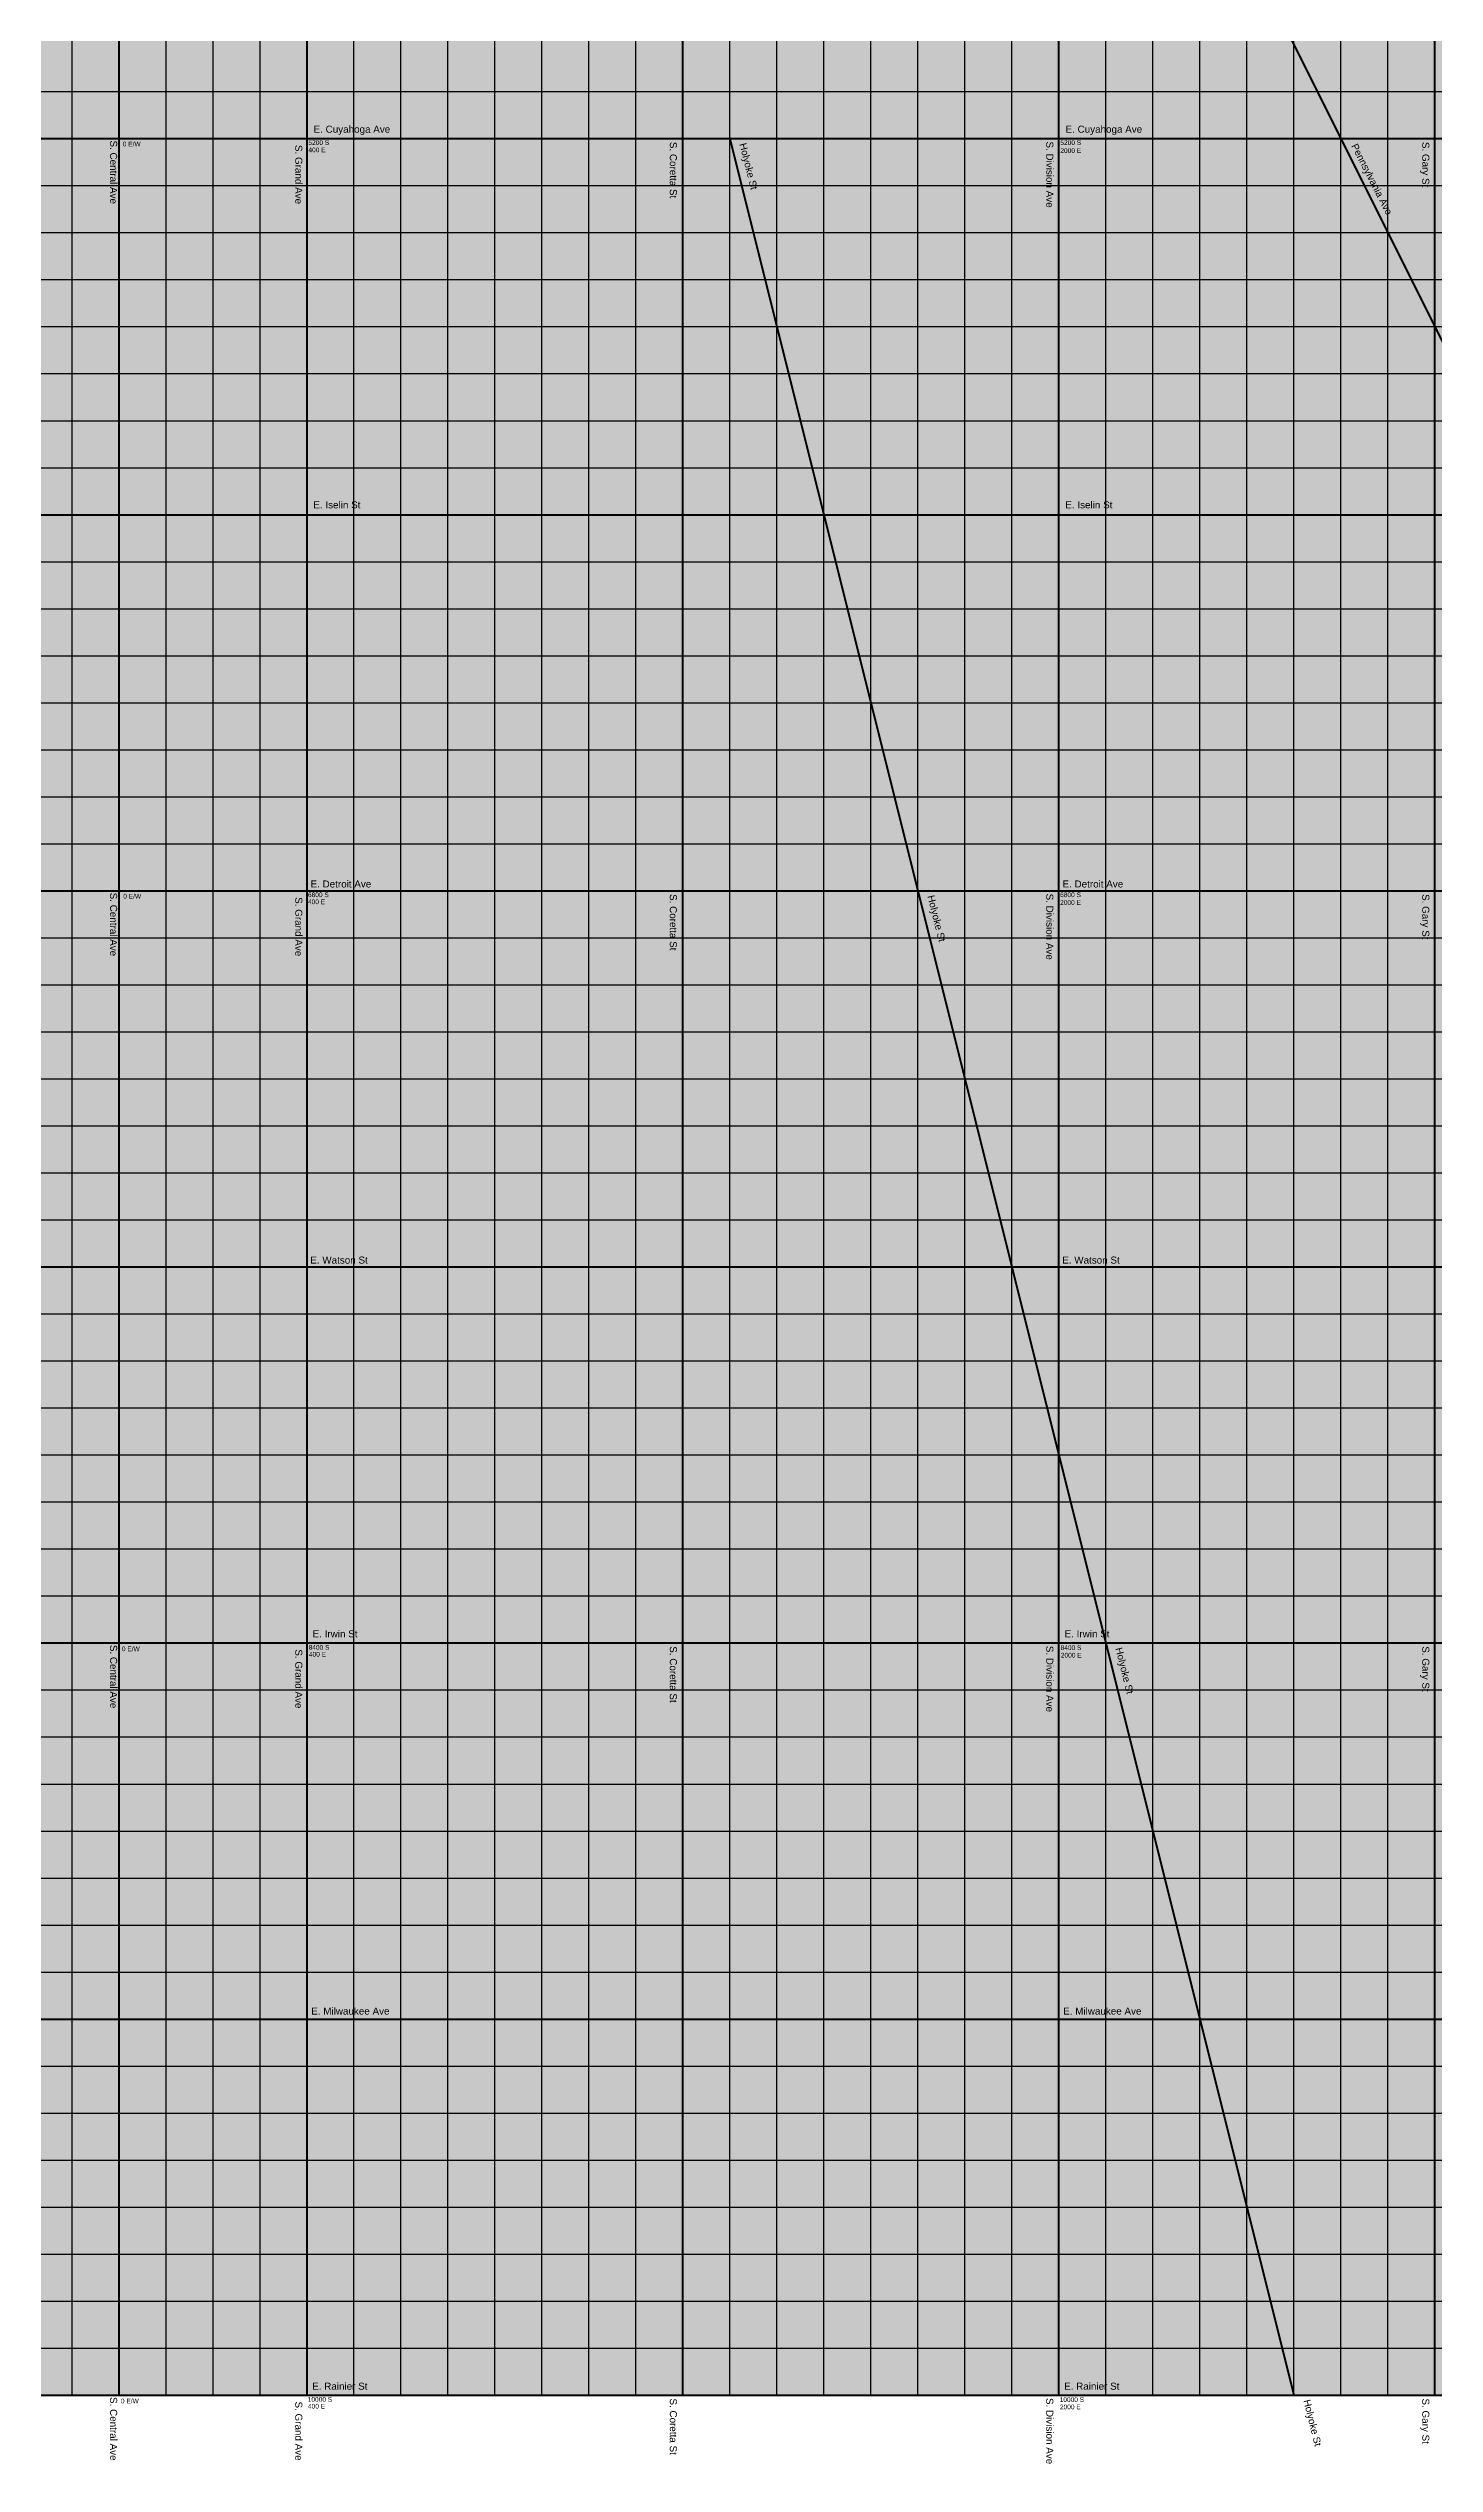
# Model space of a CAD drawing. Header units: inches. Extents: x -196 to 213, y -195 to 213.
# Drawn here: x 5 to 64, y -194.9 to -92.2 of the extents above; entities that cross this region are included whole.
import ezdxf

# ---------------------------------------------------------------- set-up
doc = ezdxf.new("R2010")
doc.units = ezdxf.units.IN
doc.header["$MEASUREMENT"] = 0
for name, color, linetype, lineweight in [('dia-major-st', 7, 'Continuous', 80), ('streets-major', 7, 'Continuous', 80), ('streets-minor', 7, 'Continuous', 30), ('text', 7, 'Continuous', 30), ('zone-mixed', 1, 'Continuous', 0)]:
    doc.layers.add(name, color=color, linetype=linetype, lineweight=lineweight)
doc.styles.get("Standard").update_dxf_attribs({"font": 'arial.ttf'})

msp = doc.modelspace()

# ---------------------------------------------------------------- hatches: boundary and pattern name
at = {"layer": 'zone-mixed', "true_color": 0xf99006, "transparency": 33554559}
h = msp.add_hatch(color=30, dxfattribs=at)
h.dxf.hatch_style = 1
h.paths.add_polyline_path([(112, 176), (48, 176), (48, 192), (32, 192), (32, 208), (-144, 208), (-144, 192), (-160, 192), (-160, 144), (-192, 144), (-192, 80), (-176, 80), (-176, 64), (-192, 64), (-192, -160), (-176, -160), (-176, -176), (-192, -176), (-192, -192), (160, -192), (160, -176), (176, -176), (176, -192), (208, -192), (208, 80), (192, 80), (192, 96), (208, 96), (208, 112), (144, 112), (144, -128), (-128, -128), (-128, 144), (112, 144)])
at = {"layer": 'zone-mixed', "transparency": 33554559}
h = msp.add_hatch(color=210, dxfattribs=at)
h.dxf.hatch_style = 1
h.paths.add_polyline_path([(144, 112), (112, 112), (112, 144), (-128, 144), (-128, -128), (144, -128)])
h.paths.add_polyline_path([(-80, -80), (-80, 96), (96, 96), (96, -80)], flags=16)
h.paths.add_polyline_path([(-48, -48), (-48, 64), (64, 64), (64, -48)], flags=0)
h.paths.add_polyline_path([(-16, -16), (-16, 32), (32, 32), (32, -16)], flags=0)
h.paths.add_polyline_path([(-8, -6), (-8, 22), (0, 22), (0, 16), (16, 16), (16, 0), (0, 0), (0, -6)], flags=0)

# ---------------------------------------------------------------- linework, layer by layer
at = {"layer": 'dia-major-st'}
for p, q in [((12, 0), (108, -192)), ((34, -96), (58, -192))]:
    msp.add_line(p, q, dxfattribs=at)
at = {"layer": 'streets-major'}
for p, q in [((32, -192), (32, 208)), ((48, -192), (48, 208)), ((64, -192), (64, 176)), ((8, 0), (8, -192)), ((16, 0), (16, -192)), ((-192, -96), (208, -96)), ((-192, -112), (208, -112)), ((-192, -128), (208, -128)), ((-192, -144), (208, -144)), ((-192, -160), (208, -160)), ((-192, -176), (208, -176)), ((-92, -192), (8, -192)), ((8, -192), (108, -192))]:
    msp.add_line(p, q, dxfattribs=at)
at = {"layer": 'streets-minor'}
for p, q in [((18, -192), (18, 208)), ((20, -192), (20, 208)), ((24, -192), (24, 208)), ((26, -192), (26, 208)), ((28, -192), (28, 208)), ((30, -192), (30, 208)), ((34, -192), (34, 192)), ((36, -192), (36, 192)), ((38, -192), (38, 192)), ((40, -192), (40, 192)), ((42, -192), (42, 192)), ((44, -192), (44, 192)), ((46, -192), (46, 192)), ((50, -192), (50, 176)), ((52, -192), (52, 176)), ((54, -192), (54, 176)), ((56, -192), (56, 176)), ((58, -192), (58, 176)), ((60, -192), (60, 176)), ((62, -192), (62, 176)), ((6, 0), (6, -192)), ((10, 0), (10, -192)), ((12, 0), (12, -192)), ((14, 0), (14, -192)), ((22, -192), (22, -10)), ((-192, -94), (208, -94)), ((-192, -98), (208, -98)), ((-192, -100), (208, -100)), ((-192, -102), (208, -102)), ((-192, -104), (208, -104)), ((-192, -106), (208, -106)), ((-192, -108), (208, -108)), ((-192, -110), (208, -110)), ((-192, -114), (208, -114)), ((-192, -116), (208, -116)), ((-192, -118), (208, -118)), ((-192, -120), (208, -120)), ((-192, -122), (208, -122)), ((-192, -124), (208, -124)), ((-192, -126), (208, -126)), ((-192, -130), (208, -130)), ((-192, -132), (208, -132)), ((-192, -134), (208, -134)), ((-192, -136), (208, -136)), ((-192, -138), (208, -138)), ((-192, -140), (208, -140)), ((-192, -142), (208, -142)), ((-192, -146), (208, -146)), ((-192, -148), (208, -148)), ((-192, -150), (208, -150)), ((-192, -152), (208, -152)), ((-192, -154), (208, -154)), ((-192, -156), (208, -156)), ((-192, -158), (208, -158)), ((-176, -162), (208, -162)), ((-176, -164), (208, -164)), ((-176, -166), (208, -166)), ((-176, -168), (208, -168)), ((-176, -170), (208, -170)), ((-176, -172), (208, -172)), ((-176, -174), (208, -174)), ((-192, -178), (160, -178)), ((-192, -180), (160, -180)), ((-192, -182), (160, -182)), ((-192, -184), (160, -184)), ((-192, -186), (160, -186)), ((-192, -188), (160, -188)), ((-192, -190), (160, -190))]:
    msp.add_line(p, q, dxfattribs=at)

# ---------------------------------------------------------------- texts
at = {"layer": 'text'}
for s, height, p in [('E. Cuyahoga Ave', 0.3, (16.29, -95.75)), ('E. Cuyahoga Ave', 0.3, (48.29, -95.75)), ('0 E/W', 0.2, (8.17, -96.33)), ('400 E', 0.2, (16.07, -96.58)), ('5200 S', 0.2, (16.07, -96.27)), ('5200 S', 0.2, (48.07, -96.27)), ('2000 E', 0.2, (48.07, -96.61)), ('E. Iselin St', 0.3, (16.28, -111.73)), ('E. Iselin St', 0.3, (48.28, -111.73)), ('0 E/W', 0.2, (8.19, -128.33)), ('400 E', 0.2, (16.05, -128.57)), ('6800 S', 0.2, (16.05, -128.27)), ('E. Detroit Ave', 0.3, (16.16, -127.86)), ('6800 S', 0.2, (48.06, -128.27)), ('2000 E', 0.2, (48.06, -128.6)), ('E. Detroit Ave', 0.3, (48.16, -127.86)), ('E. Watson St', 0.3, (16.15, -143.86)), ('E. Watson St', 0.3, (48.15, -143.86)), ('0 E/W', 0.2, (8.13, -160.35)), ('8400 S', 0.2, (16.08, -160.29)), ('E. Irwin St', 0.3, (16.25, -159.76)), ('8400 S', 0.2, (48.08, -160.3)), ('E. Irwin St', 0.3, (48.25, -159.76)), ('400 E', 0.2, (16.09, -160.58)), ('2000 E', 0.2, (48.09, -160.62)), ('E. Milwaukee Ave', 0.3, (16.19, -175.81)), ('E. Milwaukee Ave', 0.3, (48.19, -175.81)), ('0 E/W', 0.2, (8.09, -192.35)), ('10000 S', 0.2, (16.04, -192.28)), ('E. Rainier St', 0.3, (16.23, -191.77)), ('10000 S', 0.2, (48.04, -192.29)), ('E. Rainier St', 0.3, (48.23, -191.77)), ('400 E', 0.2, (16.05, -192.57)), ('2000 E', 0.2, (48.05, -192.6))]:
    msp.add_text(s, height=height, dxfattribs=at).set_placement(p)
for s, rotation, p in [('S. Central Ave', 270, (7.63, -96.08)), ('S. Grand Ave', 270, (15.51, -96.27)), ('S. Coretta St', 270, (31.45, -96.14)), ('Holyoke St', 284, (34.41, -96.23)), ('S. Division Ave', 270, (47.47, -96.12)), ('Pennsylvania Ave', 297, (60.44, -96.31)), ('S. Gary St', 270, (63.47, -96.14)), ('S. Central Ave', 270, (7.63, -128.08)), ('S. Grand Ave', 270, (15.51, -128.27)), ('S. Coretta St', 270, (31.45, -128.14)), ('Holyoke St', 284, (42.41, -128.23)), ('S. Division Ave', 270, (47.47, -128.12)), ('S. Gary St', 270, (63.47, -128.14)), ('S. Central Ave', 270, (7.63, -160.08)), ('S. Grand Ave', 270, (15.51, -160.27)), ('S. Coretta St', 270, (31.45, -160.14)), ('S. Division Ave', 270, (47.47, -160.12)), ('Holyoke St', 284, (50.41, -160.23)), ('S. Gary St', 270, (63.47, -160.14)), ('S. Central Ave', 270, (7.63, -192.08)), ('S. Division Ave', 270, (47.47, -192.12)), ('S. Gary St', 270, (63.47, -192.14)), ('S. Grand Ave', 270, (15.51, -192.27)), ('S. Coretta St', 270, (31.45, -192.14)), ('Holyoke St', 284, (58.41, -192.23))]:
    msp.add_text(s, height=0.3, rotation=rotation, dxfattribs=at).set_placement(p)

doc.saveas('drawing.dxf')
